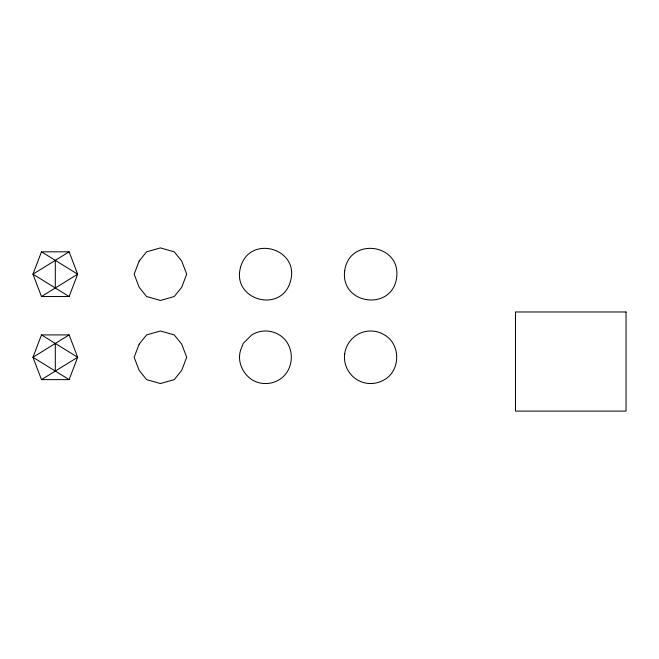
<?xml version="1.0" encoding="UTF-8"?>
<svg xmlns="http://www.w3.org/2000/svg" width="659" height="659" viewBox="0 0 659 659"><rect width="100%" height="100%" fill="white"/><g stroke="black" fill="none" stroke-linecap="round" stroke-linejoin="round"><path stroke-width="0.99" d="M41.492 251.82L32.95 274.177L41.492 296.534L69.121 296.534L77.663 274.177L69.121 251.82L41.492 251.82L77.663 274.177L41.492 296.534M41.492 334.912L32.95 357.269L41.492 379.625L69.121 379.625L77.663 357.269L69.121 334.912L41.492 334.912L77.663 357.269L41.492 379.625M69.121 251.82L32.95 274.177L69.121 296.534M69.121 334.912L32.95 357.269L69.121 379.625M55.307 260.363L55.307 287.991M55.307 343.454L55.307 371.083M344.706 270.676C340.036 304.787 392.13 311.699 396.627 277.67C401.298 243.566 349.204 236.655 344.706 270.676M344.706 353.776C343.182 363.817 348.281 374.271 356.849 379.625A26.278 26.278 0 0 0 384.485 379.625C400.763 370.3 400.763 344.245 384.485 334.912A26.278 26.278 0 0 0 356.849 334.912C350.341 339.08 345.646 346.057 344.706 353.776M240.551 267.266C231.317 300.207 281.648 314.178 290.537 281.08C299.771 248.146 249.44 234.176 240.551 267.266M240.551 350.366C237.116 361.297 242.496 373.299 251.73 379.625A26.278 26.278 0 0 0 279.367 379.625C295.306 369.823 295.306 344.715 279.367 334.912A26.278 26.278 0 0 0 251.73 334.912L243.187 343.454L240.551 350.366M139.164 261.038L134.148 274.177L139.164 287.316L146.611 296.534L160.425 300.455L174.24 296.534L181.686 287.316L186.703 274.177L181.686 261.038L174.24 251.82L160.425 247.899L146.611 251.82L139.164 261.038M139.164 344.13L134.148 357.269L139.164 370.407L146.611 379.625L160.425 383.546L174.24 379.625L181.686 370.407L186.703 357.269L181.686 344.13L174.24 334.912L160.425 330.991L146.611 334.912L139.164 344.13M626.05 311.979L515.478 311.979L515.478 411.101L626.05 411.101L626.05 311.979"/></g></svg>
